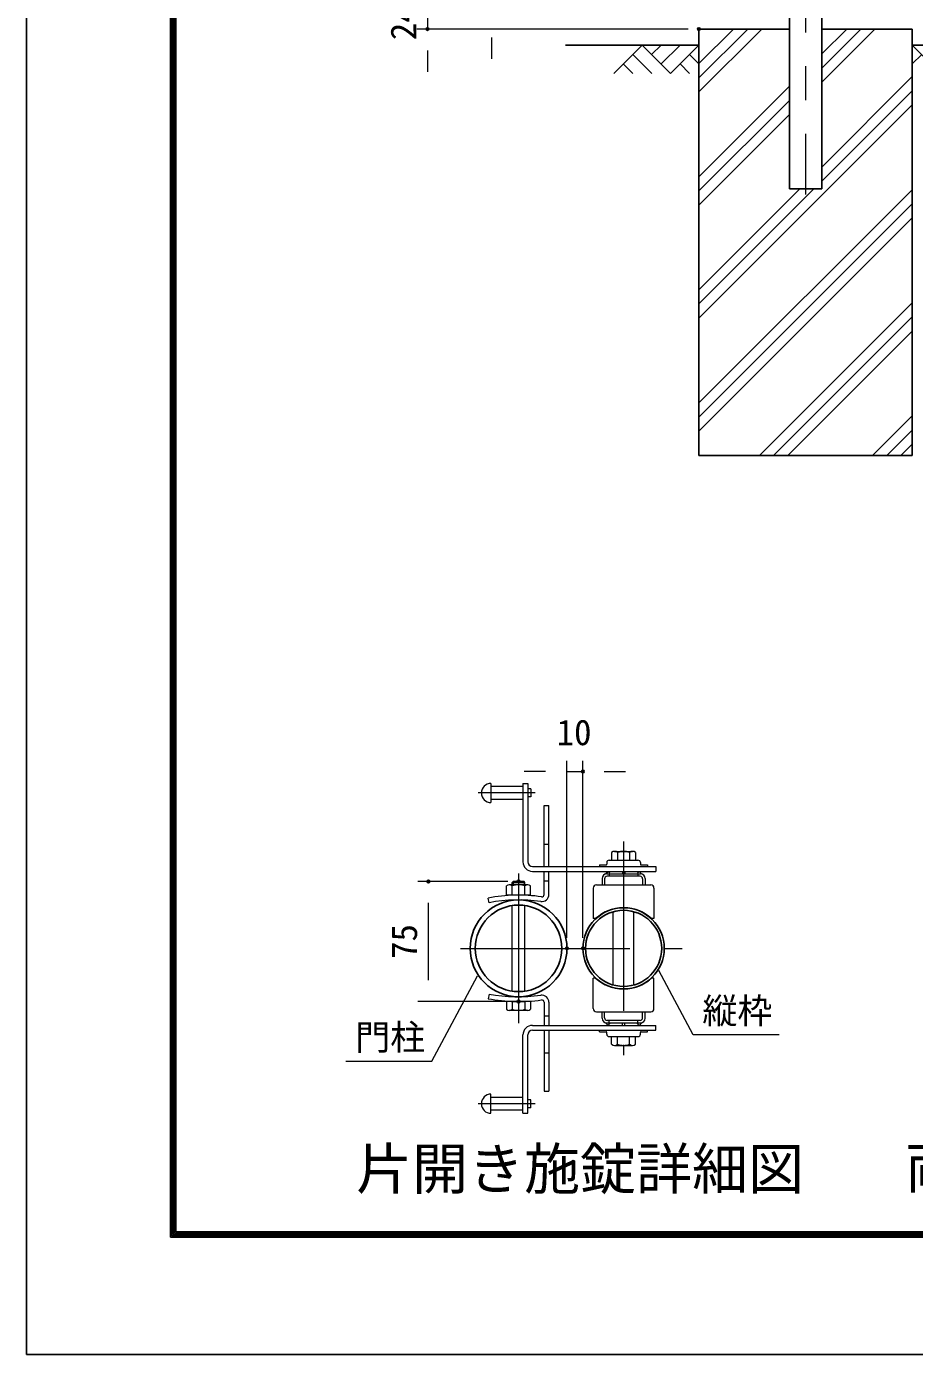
# Model space of a CAD drawing. Units: millimetres, scale not verified. Extents: x -4200 to 4200, y -2970 to 2970.
# Drawn here: x -4200 to -2535, y -2970 to -480 of the extents above; entities that cross this region are included whole.
import ezdxf
from ezdxf.enums import TextEntityAlignment as Align

# ---------------------------------------------------------------- set-up
doc = ezdxf.new("R2010")
doc.units = ezdxf.units.MM
doc.header["$LTSCALE"] = 10
doc.header["$PDMODE"] = 32
doc.header["$PDSIZE"] = 5
doc.linetypes.add('USER1', pattern=[50.8, 31.75, -6.35, 6.35, -6.35])
for name, color, linetype, lineweight in [('0-0_D-STR1', 1, 'Continuous', 25), ('0-1_D-STR-DIM', 7, 'Continuous', 13), ('0-3_Defpoints', 8, 'Continuous', 25), ('0-4_D-BMK', 2, 'USER1', 13), ('0-5_D-STR-TXT', 7, 'Continuous', 13), ('0-6_D-STR3', 3, 'Continuous', 13), ('0-7_D-BGD', 7, 'Continuous', 25), ('0-8_D-DCR-HCH', 7, 'Continuous', 13), ('0-A_D-STR4', 7, 'Continuous', 25), ('0-B_D-TTL-TXT', 7, 'Continuous', 25), ('0-D_D-TTL', 7, 'Continuous', 25)]:
    doc.layers.add(name, color=color, linetype=linetype, lineweight=lineweight)
doc.styles.add('ＭＳ ゴシック', font='')
doc.styles.get('ＭＳ ゴシック').set_extended_font_data('MS Gothic')

msp = doc.modelspace()

# ---------------------------------------------------------------- linework, layer by layer
at = {"layer": '0-0_D-STR1'}
for p, q in [((-2769.28, -79.66), (-2769.28, -784.17)), ((-2708.78, -79.66), (-2708.78, -784.17)), ((-2769.28, -784.17), (-2708.78, -784.17))]:
    msp.add_line(p, q, dxfattribs=at)
for centre, radius in [((-3277.26, -2208.32), 90.75), ((-3277.26, -2208.32), 81.15), ((-3080.31, -2208.32), 76.2), ((-3080.31, -2208.32), 71.4)]:
    msp.add_circle(centre, radius, dxfattribs=at)
at = {"layer": '0-1_D-STR-DIM'}
for p, q in [((-3448.12, -460.17), (-3448.12, -484.17)), ((-2959.03, -484.17), (-3468.12, -484.17)), ((-3328.12, -500.17), (-3328.12, -540.17)), ((-3448.12, -524.17), (-3448.12, -564.17)), ((-3186.51, -2188.32), (-3186.51, -1856.44)), ((-3156.51, -2188.32), (-3156.51, -1856.44)), ((-3226.51, -1876.44), (-3266.51, -1876.44)), ((-3186.51, -1876.44), (-3156.51, -1876.44)), ((-3116.51, -1876.44), (-3076.51, -1876.44)), ((-3297.26, -2083.07), (-3466.44, -2083.07)), ((-3446.44, -2268.07), (-3446.44, -2123.07)), ((-3297.26, -2308.07), (-3466.44, -2308.07))]:
    msp.add_line(p, q, dxfattribs=at)
at = {"layer": '0-3_Defpoints'}
for p in [(-3448.12, -484.17), (-2939.03, -484.17), (-3156.51, -1876.44), (-3446.44, -2083.07), (-3277.26, -2083.07), (-3186.51, -2208.32), (-3156.51, -2208.32), (-3277.26, -2308.07)]:
    msp.add_point(p, dxfattribs=at)
at = {"layer": '0-4_D-BMK'}
for p, q in [((-2739.03, 1351.07), (-2739.03, -794.75)), ((-3246.35, -1916.93), (-3353.22, -1916.93)), ((-3080.31, -2007.99), (-3080.31, -2408.64)), ((-3277.26, -2067.99), (-3277.26, -2348.64)), ((-3386.03, -2208.32), (-2970.79, -2208.32)), ((-3246.35, -2499.7), (-3353.22, -2499.7))]:
    msp.add_line(p, q, dxfattribs=at)
at = {"layer": '0-5_D-STR-TXT'}
for points in [[(-3601.02, -2420.17), (-3439.74, -2420.17), (-3354.29, -2259.54)], [(-2788.75, -2370.71), (-2950.03, -2370.71), (-3014.34, -2249.8)]]:
    msp.add_lwpolyline(points, dxfattribs=at)
at = {"layer": '0-6_D-STR3'}
for p, q in [((-3329.01, -1898.93), (-3329.01, -1934.93)), ((-3269.01, -1904.93), (-3329.01, -1904.93)), ((-3269.01, -1898.93), (-3260.01, -1898.93)), ((-3269.01, -1898.93), (-3269.01, -2045.93)), ((-3260.01, -1898.93), (-3260.01, -2045.93)), ((-3254.01, -1909.43), (-3260.01, -1909.43)), ((-3254.01, -1909.43), (-3254.01, -1924.43)), ((-3269.01, -1928.93), (-3329.01, -1928.93)), ((-3254.01, -1924.43), (-3260.01, -1924.43)), ((-3229.26, -2054.93), (-3229.26, -1940.6)), ((-3229.26, -1940.6), (-3220.26, -1940.6)), ((-3220.26, -2054.93), (-3220.26, -1940.6)), ((-3229.26, -2012.6), (-3220.26, -2012.6)), ((-3102.81, -2028.53), (-3102.81, -2042.93)), ((-3097.34, -2026.43), (-3063.32, -2026.43)), ((-3091.56, -2028.53), (-3091.56, -2042.93)), ((-3069.06, -2028.53), (-3069.06, -2042.93)), ((-3057.81, -2028.53), (-3057.81, -2042.93)), ((-3251.01, -2054.93), (-3020.01, -2054.93)), ((-3251.01, -2063.93), (-3020.01, -2063.93)), ((-3229.26, -2107.1), (-3229.26, -2063.93)), ((-3220.26, -2107.1), (-3220.26, -2063.93)), ((-3125.31, -2051.93), (-3113.31, -2051.93)), ((-3125.31, -2051.93), (-3125.31, -2054.93)), ((-3114.14, -2068.74), (-3109.28, -2063.93)), ((-3111.81, -2047.43), (-3111.81, -2050.43)), ((-3109.28, -2063.93), (-3106.12, -2067.13)), ((-3107.31, -2042.93), (-3053.31, -2042.93)), ((-3102.81, -2042.93), (-3057.81, -2042.93)), ((-3082.56, -2063.93), (-3082.56, -2068.43)), ((-3082.56, -2063.93), (-3078.06, -2063.93)), ((-3078.06, -2063.93), (-3078.06, -2068.43)), ((-3051.34, -2063.93), (-3054.51, -2067.13)), ((-3046.48, -2068.74), (-3051.34, -2063.93)), ((-3048.81, -2047.43), (-3048.81, -2050.43)), ((-3047.31, -2051.93), (-3035.31, -2051.93)), ((-3035.31, -2051.93), (-3035.31, -2054.93)), ((-3020.01, -2054.93), (-3020.01, -2063.93)), ((-3299.76, -2108.57), (-3299.76, -2091.17)), ((-3259.96, -2089.07), (-3294.7, -2089.07)), ((-3287.46, -2083.07), (-3289.26, -2084.87)), ((-3289.26, -2084.87), (-3265.26, -2084.87)), ((-3289.26, -2089.07), (-3289.26, -2084.87)), ((-3289.26, -2108.57), (-3289.26, -2091.17)), ((-3287.46, -2083.07), (-3287.46, -2089.07)), ((-3267.06, -2083.07), (-3287.46, -2083.07)), ((-3267.06, -2083.07), (-3267.06, -2089.07)), ((-3265.26, -2108.57), (-3265.26, -2091.17)), ((-3254.76, -2108.57), (-3254.76, -2091.17)), ((-3229.26, -2081.6), (-3220.26, -2081.6)), ((-3131.31, -2089.43), (-3029.31, -2089.43)), ((-3120.81, -2077.43), (-3120.81, -2089.43)), ((-3120.81, -2089.43), (-3039.81, -2089.43)), ((-3116.01, -2078.03), (-3116.01, -2089.43)), ((-3111.81, -2068.43), (-3048.81, -2068.43)), ((-3049.41, -2073.23), (-3111.21, -2073.23)), ((-3107.43, -2068.43), (-3106.12, -2067.13)), ((-3107.31, -2068.43), (-3107.31, -2073.23)), ((-3053.19, -2068.43), (-3054.51, -2067.13)), ((-3053.31, -2068.43), (-3053.31, -2073.23)), ((-3044.61, -2078.03), (-3044.61, -2089.43)), ((-3039.81, -2077.43), (-3039.81, -2089.43)), ((-3332.6, -2122.72), (-3334.26, -2113.87)), ((-3254.76, -2108.57), (-3299.76, -2108.57)), ((-3137.31, -2095.43), (-3137.31, -2152.43)), ((-3023.31, -2095.43), (-3023.31, -2152.43)), ((-3289.26, -2288.58), (-3289.26, -2128.06)), ((-3265.26, -2288.58), (-3265.26, -2128.06)), ((-3099.81, -2277), (-3099.81, -2139.63)), ((-3060.81, -2277), (-3060.81, -2139.63)), ((-3132.81, -2152.43), (-3137.31, -2152.43)), ((-3023.31, -2152.43), (-3027.81, -2152.43)), ((-3137.31, -2321.2), (-3137.31, -2264.2)), ((-3132.81, -2264.2), (-3137.31, -2264.2)), ((-3023.31, -2264.2), (-3027.81, -2264.2)), ((-3023.31, -2321.2), (-3023.31, -2264.2)), ((-3332.6, -2293.92), (-3334.26, -2302.76)), ((-3299.76, -2308.07), (-3299.76, -2322.47)), ((-3254.76, -2308.07), (-3299.76, -2308.07)), ((-3289.26, -2308.07), (-3289.26, -2322.47)), ((-3265.26, -2308.07), (-3265.26, -2322.47)), ((-3254.76, -2308.07), (-3254.76, -2322.47)), ((-3229.26, -2309.53), (-3229.26, -2352.7)), ((-3220.26, -2309.53), (-3220.26, -2352.7)), ((-3259.96, -2324.57), (-3294.7, -2324.57)), ((-3229.26, -2335.03), (-3220.26, -2335.03)), ((-3131.31, -2327.2), (-3029.31, -2327.2)), ((-3120.81, -2327.2), (-3039.81, -2327.2)), ((-3120.81, -2339.2), (-3120.81, -2327.2)), ((-3116.01, -2338.6), (-3116.01, -2327.2)), ((-3044.61, -2338.6), (-3044.61, -2327.2)), ((-3039.81, -2339.2), (-3039.81, -2327.2)), ((-3251.01, -2352.7), (-3020.01, -2352.7)), ((-3251.01, -2361.7), (-3020.01, -2361.7)), ((-3229.26, -2361.7), (-3229.26, -2476.03)), ((-3220.26, -2361.7), (-3220.26, -2476.03)), ((-3125.31, -2364.7), (-3125.31, -2361.7)), ((-3125.31, -2364.7), (-3113.31, -2364.7)), ((-3114.14, -2347.9), (-3109.28, -2352.7)), ((-3111.81, -2348.2), (-3048.81, -2348.2)), ((-3049.41, -2343.4), (-3111.21, -2343.4)), ((-3109.28, -2352.7), (-3106.12, -2349.5)), ((-3107.43, -2348.2), (-3106.12, -2349.5)), ((-3107.31, -2348.2), (-3107.31, -2343.4)), ((-3082.56, -2352.7), (-3082.56, -2348.2)), ((-3082.56, -2352.7), (-3078.06, -2352.7)), ((-3078.06, -2352.7), (-3078.06, -2348.2)), ((-3053.19, -2348.2), (-3054.51, -2349.5)), ((-3051.34, -2352.7), (-3054.51, -2349.5)), ((-3053.31, -2348.2), (-3053.31, -2343.4)), ((-3046.48, -2347.9), (-3051.34, -2352.7)), ((-3047.31, -2364.7), (-3035.31, -2364.7)), ((-3035.31, -2364.7), (-3035.31, -2361.7)), ((-3020.01, -2361.7), (-3020.01, -2352.7)), ((-3269.01, -2517.7), (-3269.01, -2370.7)), ((-3260.01, -2517.7), (-3260.01, -2370.7)), ((-3111.81, -2369.2), (-3111.81, -2366.2)), ((-3107.31, -2373.7), (-3053.31, -2373.7)), ((-3102.81, -2373.7), (-3057.81, -2373.7)), ((-3102.81, -2388.1), (-3102.81, -2373.7)), ((-3097.34, -2390.2), (-3063.32, -2390.2)), ((-3091.56, -2388.1), (-3091.56, -2373.7)), ((-3069.06, -2388.1), (-3069.06, -2373.7)), ((-3057.81, -2388.1), (-3057.81, -2373.7)), ((-3048.81, -2369.2), (-3048.81, -2366.2)), ((-3229.26, -2404.03), (-3220.26, -2404.03)), ((-3329.01, -2517.7), (-3329.01, -2481.7)), ((-3269.01, -2487.7), (-3329.01, -2487.7)), ((-3229.26, -2476.03), (-3220.26, -2476.03)), ((-3269.01, -2511.7), (-3329.01, -2511.7)), ((-3254.01, -2492.2), (-3260.01, -2492.2)), ((-3254.01, -2507.2), (-3260.01, -2507.2)), ((-3254.01, -2507.2), (-3254.01, -2492.2)), ((-3269.01, -2517.7), (-3260.01, -2517.7))]:
    msp.add_line(p, q, dxfattribs=at)
msp.add_lwpolyline([(-3265.26, -2089.07), (-3265.26, -2084.87), (-3267.06, -2083.07)], dxfattribs=at)
for centre, radius, start, end in [((-3329.01, -1916.93), 18, 90, 270), ((-3097.19, -2035.01), 8.58, 49.03058, 130.96942), ((-3080.31, -2057.61), 31.18, 68.85295, 111.14705), ((-3063.44, -2035.01), 8.58, 49.04069, 130.95931), ((-3251.01, -2045.93), 18, 180, 270), ((-3251.01, -2045.93), 9, 180, 270), ((-3113.31, -2050.43), 1.5, 270, 0), ((-3107.31, -2047.43), 4.5, 90, 180), ((-3053.31, -2047.43), 4.5, 0, 90), ((-3047.31, -2050.43), 1.5, 180, 270), ((-3294.51, -2096.67), 7.61, 46.35169, 133.64831), ((-3277.26, -2124.4), 35.34, 70.14751, 109.85249), ((-3260.01, -2096.68), 7.61, 46.39452, 133.60548), ((-3131.31, -2095.43), 6, 90, 180), ((-3111.81, -2077.43), 9, 90, 180), ((-3111.21, -2078.03), 4.8, 90, 180), ((-3049.41, -2078.03), 4.8, 0, 90), ((-3048.81, -2077.43), 9, 0, 90), ((-3029.31, -2095.43), 6, 0, 90), ((-3277.26, -2417.57), 309, 82.02413, 100.63), ((-3233.76, -2107.1), 13.5, 262.02413, 0), ((-3233.76, -2107.1), 4.5, 262.02413, 0), ((-3277.26, -2417.57), 300, 82.02413, 100.63), ((-3080.31, -2210.12), 78, 47.69501, 132.30499), ((-3080.31, -2206.52), 78, 227.69501, 312.30499), ((-3277.26, -1999.07), 309, 259.37, 277.97587), ((-3277.26, -1999.07), 300, 259.37, 259.41144), ((-3277.26, -1999.07), 300, 259.37, 259.41144), ((-3277.26, -1999.07), 300, 259.37, 277.97587), ((-3233.76, -2309.53), 13.5, 0, 97.97587), ((-3233.76, -2309.53), 4.5, 0, 97.97587), ((-3294.51, -2316.96), 7.61, 226.35169, 313.64831), ((-3277.26, -2289.23), 35.34, 250.14751, 289.85249), ((-3260.01, -2316.96), 7.61, 226.39452, 313.60548), ((-3131.31, -2321.2), 6, 180, 270), ((-3111.81, -2339.2), 9, 180, 270), ((-3111.21, -2338.6), 4.8, 180, 270), ((-3049.41, -2338.6), 4.8, 270, 0), ((-3048.81, -2339.2), 9, 270, 0), ((-3029.31, -2321.2), 6, 270, 0), ((-3251.01, -2370.7), 18, 90, 180), ((-3251.01, -2370.7), 9, 90, 180), ((-3113.31, -2366.2), 1.5, 0, 90), ((-3047.31, -2366.2), 1.5, 90, 180), ((-3107.31, -2369.2), 4.5, 180, 270), ((-3097.19, -2381.63), 8.58, 229.03058, 310.96942), ((-3080.31, -2359.02), 31.18, 248.85295, 291.14705), ((-3063.44, -2381.62), 8.58, 229.04069, 310.95931), ((-3053.31, -2369.2), 4.5, 270, 0), ((-3329.01, -2499.7), 18, 90, 270)]:
    msp.add_arc(centre, radius, start, end, dxfattribs=at)
at = {"layer": '0-7_D-BGD'}
for p, q in [((-3189.03, -514.17), (-2939.03, -514.17)), ((-2539.03, -514.17), (-1904.03, -514.17))]:
    msp.add_line(p, q, dxfattribs=at)
at = {"layer": '0-8_D-DCR-HCH'}
for p, q in [((-2939.03, -602.11), (-2821.09, -484.17)), ((-2939.03, -575.59), (-2847.61, -484.17)), ((-2939.03, -549.08), (-2874.13, -484.17)), ((-2708.78, -583.99), (-2608.96, -484.17)), ((-2708.78, -557.47), (-2635.48, -484.17)), ((-2708.78, -530.96), (-2661.99, -484.17)), ((-3045.45, -514.17), (-3098.67, -567.38)), ((-3045.45, -514.17), (-2992.24, -567.38)), ((-3027.72, -531.91), (-3009.98, -514.17)), ((-3009.98, -549.65), (-2974.5, -514.17)), ((-2992.24, -567.38), (-2939.03, -514.17)), ((-2485.82, -567.38), (-2539.03, -514.17)), ((-3063.19, -531.91), (-3027.55, -567.38)), ((-2956.77, -531.91), (-2939.03, -549.57)), ((-2521.29, -531.91), (-2539.03, -549.57)), ((-3080.93, -549.65), (-3063.11, -567.38)), ((-2974.5, -549.65), (-2956.69, -567.38)), ((-2939.03, -761.21), (-2769.28, -591.46)), ((-2708.78, -743.09), (-2539.03, -573.34)), ((-2939.03, -787.72), (-2769.28, -617.97)), ((-2708.78, -769.61), (-2539.03, -599.86)), ((-2939.03, -1026.37), (-2539.03, -626.37)), ((-2939.03, -814.24), (-2769.28, -644.49)), ((-2939.03, -999.86), (-2723.35, -784.17)), ((-2939.03, -973.34), (-2749.86, -784.17)), ((-2939.03, -1185.47), (-2539.03, -785.47)), ((-2939.03, -1211.99), (-2539.03, -811.99)), ((-2939.03, -1238.51), (-2539.03, -838.51)), ((-2825.6, -1284.17), (-2539.03, -997.6)), ((-2799.08, -1284.17), (-2539.03, -1024.12)), ((-2772.57, -1284.17), (-2539.03, -1050.64)), ((-2613.47, -1284.17), (-2539.03, -1209.74)), ((-2586.95, -1284.17), (-2539.03, -1236.25)), ((-2560.43, -1284.17), (-2539.03, -1262.77))]:
    msp.add_line(p, q, dxfattribs=at)
at = {"layer": '0-A_D-STR4'}
for p, q in [((-2939.03, -484.17), (-2939.03, -1284.17)), ((-2939.03, -484.17), (-2769.28, -484.17)), ((-2708.78, -484.17), (-2539.03, -484.17)), ((-2539.03, -484.17), (-2539.03, -1284.17)), ((-2939.03, -1284.17), (-2539.03, -1284.17))]:
    msp.add_line(p, q, dxfattribs=at)
at = {"layer": '0-D_D-TTL', "color": 2}
msp.add_lwpolyline([(-4199.92, 2970.12), (4200.08, 2970.12), (4200.08, -2969.88), (-4199.92, -2969.88)], close=True, dxfattribs=at)
at = {"layer": '0-D_D-TTL'}
for points in [[(-3929.92, 2750.12), (3930.08, 2750.12), (3930.08, -2749.88), (-3929.92, -2749.88)], [(-3927.42, 2747.62), (3927.58, 2747.62), (3927.58, -2747.38), (-3927.42, -2747.38)], [(-3924.92, 2745.12), (3925.08, 2745.12), (3925.08, -2744.88), (-3924.92, -2744.88)], [(-3922.42, 2742.62), (3922.58, 2742.62), (3922.58, -2742.38), (-3922.42, -2742.38)], [(-3919.92, 2740.12), (3920.08, 2740.12), (3920.08, -2739.88), (-3919.92, -2739.88)]]:
    msp.add_lwpolyline(points, close=True, dxfattribs=at)

# ---------------------------------------------------------------- texts
at = {"layer": '0-1_D-STR-DIM', "style": 'ＭＳ ゴシック'}
for s, p in [('24', (-3454.87, -505.05)), ('75', (-3453.19, -2228.17))]:
    msp.add_text(s, height=48.09, rotation=90, dxfattribs=at).set_placement(p, align=Align.BOTTOM_LEFT)
msp.add_text('10', height=48.09, dxfattribs=at).set_placement((-3205.91, -1841.69), align=Align.BOTTOM_LEFT)
at = {"layer": '0-5_D-STR-TXT', "style": 'ＭＳ ゴシック'}
for s, height, p in [('縦枠', 48.09, (-2932.58, -2363.96)), ('門柱', 48.09, (-3583.57, -2413.43)), ('片開き施錠詳細図', 76.98, (-3581.98, -2683.32))]:
    msp.add_text(s, height=height, dxfattribs=at).set_placement(p, align=Align.BOTTOM_LEFT)
at = {"layer": '0-B_D-TTL-TXT', "style": 'ＭＳ ゴシック'}
msp.add_text('両開き施錠詳細図', height=76.98, dxfattribs=at).set_placement((-2552.46, -2680.8), align=Align.BOTTOM_LEFT)

doc.saveas('drawing.dxf')
